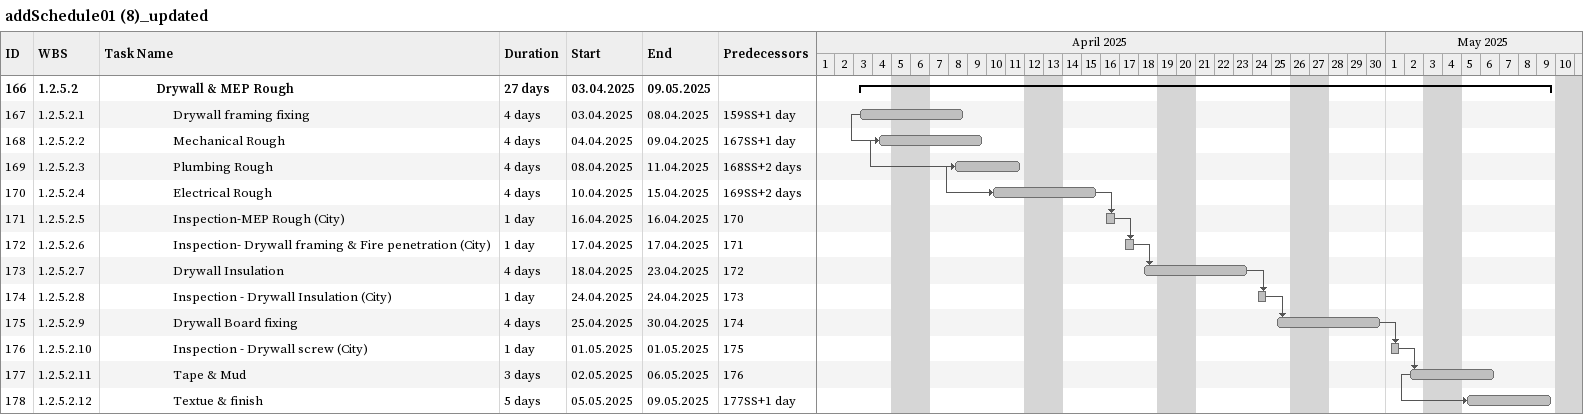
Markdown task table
addSchedule01 (8)_updated

| ID | WBS | Task | Duration | Start | Finish | Predecessors |
|---|---|---|---|---|---|---|
| 166 | 1.2.5.2 | **Drywall & MEP Rough** | 27d | 2025-04-03 | 2025-05-09 |  |
| 167 | 1.2.5.2.1 | Drywall framing fixing | 4d | 2025-04-03 | 2025-04-08 | 159SS+1d |
| 168 | 1.2.5.2.2 | Mechanical Rough | 4d | 2025-04-04 | 2025-04-09 | 167SS+1d |
| 169 | 1.2.5.2.3 | Plumbing Rough | 4d | 2025-04-08 | 2025-04-11 | 168SS+2d |
| 170 | 1.2.5.2.4 | Electrical Rough | 4d | 2025-04-10 | 2025-04-15 | 169SS+2d |
| 171 | 1.2.5.2.5 | Inspection-MEP Rough (City) | 1d | 2025-04-16 | 2025-04-16 | 170 |
| 172 | 1.2.5.2.6 | Inspection- Drywall framing & Fire penetration (City) | 1d | 2025-04-17 | 2025-04-17 | 171 |
| 173 | 1.2.5.2.7 | Drywall Insulation | 4d | 2025-04-18 | 2025-04-23 | 172 |
| 174 | 1.2.5.2.8 | Inspection - Drywall Insulation (City) | 1d | 2025-04-24 | 2025-04-24 | 173 |
| 175 | 1.2.5.2.9 | Drywall Board fixing | 4d | 2025-04-25 | 2025-04-30 | 174 |
| 176 | 1.2.5.2.10 | Inspection - Drywall screw (City) | 1d | 2025-05-01 | 2025-05-01 | 175 |
| 177 | 1.2.5.2.11 | Tape & Mud | 3d | 2025-05-02 | 2025-05-06 | 176 |
| 178 | 1.2.5.2.12 | Textue & finish | 5d | 2025-05-05 | 2025-05-09 | 177SS+1d |
